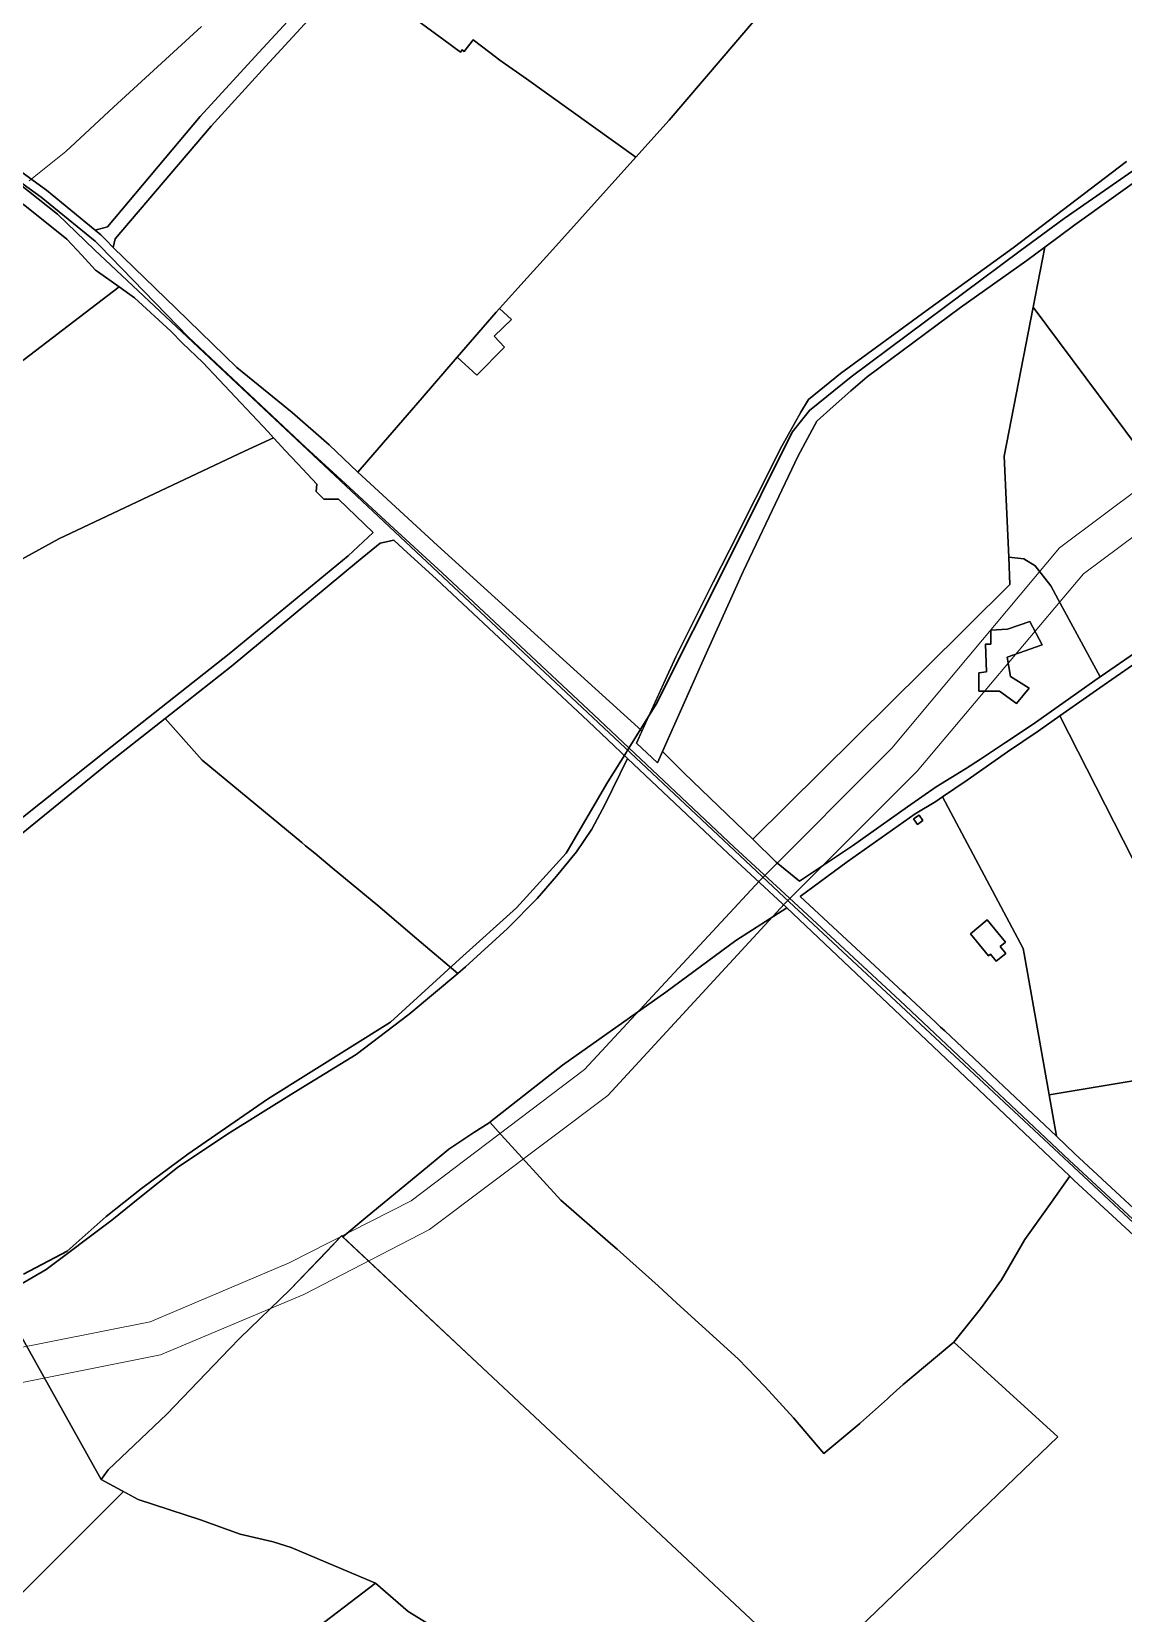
# Model space of a CAD drawing. Header units: metres. Extents: x 3 to 1027712, y 40 to 4430649.
# Drawn here: x 506086 to 506464, y 4410603 to 4411152 of the extents above; entities that cross this region are included whole.
import ezdxf

# ---------------------------------------------------------------- set-up
doc = ezdxf.new("R2010")
doc.units = ezdxf.units.M
doc.header["$MEASUREMENT"] = 0
doc.layers.add('A.ES.SDGC.CP.07003.cadastralparcel — CadastralParcel', color=1, linetype='Continuous')
doc.layers.add('Carreteras_5_km', color=2, linetype='Continuous', lineweight=30)
doc.layers.add('Rios_5_km', color=4, linetype='Continuous', lineweight=30)
doc.layers.add('Habitats_5_km', color=7, linetype='Continuous', lineweight=9, true_color=0xbefad2)

msp = doc.modelspace()

# ---------------------------------------------------------------- linework, layer by layer
at = {"layer": 'A.ES.SDGC.CP.07003.cadastralparcel — CadastralParcel', "color": 7, "linetype": 'Continuous', "flags": 128}
for points in [[(506069.14, 4411267.37), (506173.34, 4411189.97), (506173.34, 4411188.17), (506175.54, 4411184.7), (506181.21, 4411179.04), (506183.82, 4411176.06), (506185.28, 4411172.1), (506184.79, 4411168.45), (506181.53, 4411163.31), (506162.95, 4411143.18), (506144.06, 4411122.41), (506111.83, 4411084.13), (506107.62, 4411083.04), (506090.67, 4411096.86), (506082.18, 4411103.03)], [(506465.43, 4411106.84), (506426.13, 4411076.91), (506395.92, 4411054.99), (506366.19, 4411033.29), (506355.1, 4411024.33), (506352.5, 4411019.85), (506345.9, 4411008.08), (506327.68, 4410972.04), (506322.01, 4410960.96), (506309.03, 4410935.02), (506297.29, 4410909.23), (506297.29, 4410909.23), (506295.96, 4410910.55), (506226.33, 4410973.7), (506200.11, 4410997.79), (506198.68, 4410999.14), (506215.81, 4411018.89), (506221.01, 4411024.88), (506233.19, 4411038.93), (506240.04, 4411032.73), (506249.61, 4411042.47), (506246.05, 4411046.22), (506252.05, 4411052.03), (506247.94, 4411055.87), (506257.49, 4411066.48), (506266.35, 4411076.31), (506295.16, 4411108.3), (506306.82, 4411121.24), (506365.96, 4411190.56)], [(506365.96, 4411190.56), (506306.82, 4411121.24), (506295.16, 4411108.3), (506257.29, 4411135.5), (506257.29, 4411135.5), (506248.82, 4411141.43), (506248.03, 4411142.03), (506244.51, 4411144.68), (506238.79, 4411149.03), (506235.59, 4411145.01), (506234.9, 4411145.54), (506234.33, 4411144.83), (506228.52, 4411149.06), (506219.56, 4411155.59)], [(506185.64, 4411160.4), (506166.64, 4411139.8), (506147.82, 4411119.12), (506114.49, 4411080.03), (506113.85, 4411077.06), (506111.16, 4411079.82), (506109.58, 4411081.44), (506109.58, 4411081.44), (506107.62, 4411083.04), (506111.83, 4411084.13), (506144.06, 4411122.41), (506162.95, 4411143.18), (506181.53, 4411163.31)], [(506219.56, 4411155.59), (506228.52, 4411149.06), (506234.33, 4411144.83), (506234.33, 4411144.83), (506234.9, 4411145.54), (506235.59, 4411145.01), (506238.79, 4411149.03), (506244.51, 4411144.68), (506248.03, 4411142.03), (506248.82, 4411141.43), (506257.29, 4411135.5), (506295.16, 4411108.3), (506266.35, 4411076.31), (506257.49, 4411066.48), (506247.94, 4411055.87), (506246.78, 4411054.59), (506233.19, 4411038.93), (506221.01, 4411024.88), (506215.81, 4411018.89), (506198.68, 4410999.14), (506188.76, 4411008.51), (506175.94, 4411019.78), (506166.04, 4411027.83), (506156.73, 4411035.4), (506135.69, 4411055.85), (506113.85, 4411077.06), (506114.49, 4411080.03), (506147.82, 4411119.12), (506166.64, 4411139.8), (506185.64, 4411160.4)], [(506082.18, 4411103.03), (506090.67, 4411096.86), (506107.62, 4411083.04), (506109.58, 4411081.44), (506111.16, 4411079.82), (506113.85, 4411077.06), (506113.85, 4411077.06), (506135.69, 4411055.85), (506156.73, 4411035.4), (506166.04, 4411027.83), (506175.94, 4411019.78), (506188.76, 4411008.51), (506198.68, 4410999.14), (506200.11, 4410997.79), (506226.33, 4410973.7), (506295.96, 4410910.55), (506297.29, 4410909.23), (506295.42, 4410905.12), (506302.73, 4410898.22), (506304.47, 4410902.14), (506311.88, 4410894.84), (506335.76, 4410871.74), (506343.93, 4410863.85), (506352, 4410857.26), (506370.4, 4410869.52), (506389.43, 4410883.03), (506399.46, 4410889.95), (506409.63, 4410896.14), (506414.83, 4410899.57), (506423.49, 4410905.27), (506433.09, 4410911.67), (506454.51, 4410926.77), (506456.36, 4410928.06), (506473.42, 4410939.91)], [(506475.15, 4411104.69), (506447.54, 4411084.88), (506437.13, 4411077.11), (506430.95, 4411072.5), (506407.82, 4411056.23), (506375.49, 4411032.18), (506369.76, 4411027.33), (506363.63, 4411021.91), (506357.96, 4411016.72), (506351.59, 4411004.71), (506332.48, 4410964.63), (506318.09, 4410932.8), (506302.73, 4410898.22), (506302.73, 4410898.22), (506295.42, 4410905.12), (506309.03, 4410935.02), (506322.01, 4410960.96), (506327.68, 4410972.04), (506345.9, 4411008.08), (506352.5, 4411019.85), (506355.1, 4411024.33), (506366.19, 4411033.29), (506395.92, 4411054.99), (506426.13, 4411076.91), (506465.43, 4411106.84)], [(506632.46, 4410586.3), (506602.34, 4410614.46), (506574.55, 4410639.92), (506539.54, 4410673.54), (506529.17, 4410683.51), (506527.75, 4410684.87), (506483.39, 4410725.34), (506445.56, 4410760.44), (506398.98, 4410804.34), (506386.77, 4410815.84), (506348.37, 4410851.38), (506329.28, 4410869.04), (506280.66, 4410914.93), (506228.04, 4410964.14), (506209.86, 4410980.83), (506194.29, 4410995.13), (506180.58, 4411007.71), (506140, 4411045.93), (506109.05, 4411077.69), (506107.55, 4411079.23), (506088.84, 4411094.49), (506080.52, 4411100.53)], [(506080.52, 4411100.53), (506088.84, 4411094.49), (506107.55, 4411079.23), (506109.05, 4411077.69), (506140, 4411045.93), (506180.58, 4411007.71), (506194.29, 4410995.13), (506209.86, 4410980.83), (506228.04, 4410964.14), (506280.66, 4410914.93), (506329.28, 4410869.04), (506348.37, 4410851.38), (506386.77, 4410815.84), (506398.98, 4410804.34), (506445.56, 4410760.44), (506483.39, 4410725.34), (506527.75, 4410684.87), (506529.17, 4410683.51), (506539.54, 4410673.54), (506574.55, 4410639.92), (506602.34, 4410614.46), (506632.46, 4410586.3)], [(506065.82, 4410866.2), (506111.3, 4410902.36), (506154.06, 4410936.07), (506195.33, 4410970.04), (506204.04, 4410978.12), (506191.99, 4410989.68), (506186.93, 4410989.68), (506184.29, 4410992.32), (506184.51, 4410994.96), (506177.9, 4411002), (506173.44, 4411006.77), (506171.08, 4411009.28), (506169.44, 4411011.03), (506167.57, 4411013.03), (506144.96, 4411037.15), (506137.9, 4411043.79), (506133.82, 4411047.98), (506121.22, 4411059.6), (506115.85, 4411063.37), (506108.33, 4411068.66), (506107.65, 4411069.13), (506102.91, 4411074.31), (506097.74, 4411079.95), (506082.52, 4411092.06)], [(506470.98, 4410731.65), (506447.33, 4410753.42), (506445.79, 4410754.84), (506382.61, 4410814.78), (506347.6, 4410848), (506327.23, 4410866.85), (506292.34, 4410899.78), (506278.61, 4410912.74), (506226, 4410961.94), (506214.5, 4410972.5), (506211.22, 4410975.51), (506206.47, 4410974.51), (506199.01, 4410968.38), (506154.78, 4410931.64), (506131.85, 4410913.63), (506112.42, 4410898.37), (506067.39, 4410861.89)], [(506473.22, 4410936.12), (506456.23, 4410924.31), (506442.39, 4410914.55), (506434.79, 4410909.19), (506424.17, 4410902.12), (506410.17, 4410892.25), (506401.67, 4410886.51), (506399.26, 4410884.89), (506392.18, 4410880.62), (506368.6, 4410863.97), (506352.2, 4410851.93), (506387.92, 4410818.86), (506388.82, 4410818.03), (506399.28, 4410808.18), (506400.99, 4410806.57), (506402.39, 4410805.24), (506441.17, 4410768.7), (506447.61, 4410762.63), (506485.43, 4410727.54)], [(506067.39, 4410861.89), (506112.42, 4410898.37), (506131.85, 4410913.63), (506144.72, 4410899.14), (506179.25, 4410870.61), (506180.61, 4410869.48), (506183.76, 4410866.88), (506189.83, 4410861.86), (506205.64, 4410848.79), (506219.19, 4410837.25), (506233.37, 4410825.16), (506216.52, 4410811.04), (506198.17, 4410797.13), (506176.65, 4410783.85), (506153.23, 4410769.3), (506136.14, 4410757.92), (506123.09, 4410747.42), (506113.35, 4410739.58), (506090.57, 4410722.5), (506074.11, 4410713.02)], [(506353.29, 4410584.25), (506245.57, 4410684.99), (506193.47, 4410733.79), (506201.25, 4410740.29), (506223.55, 4410758.73), (506230.25, 4410764.27), (506238.99, 4410769.97), (506244.3, 4410773.43), (506244.56, 4410773.6), (506248.51, 4410769.24), (506269.14, 4410746.51), (506286.44, 4410731.57), (506288.71, 4410729.61), (506302.98, 4410716.8), (506309.43, 4410710.83), (506330.67, 4410691.55), (506340.13, 4410681.75), (506349.9, 4410671.03), (506360.5, 4410658.63), (506366.72, 4410663.84), (506372.93, 4410669.03), (506373.19, 4410669.26), (506382.49, 4410677.64), (506383.41, 4410678.47), (506388, 4410682.6), (506388.53, 4410683.08), (506389.35, 4410683.76), (506405.56, 4410697.24), (506441.64, 4410664.5), (506411.8, 4410635.79), (506363.74, 4410589.55)], [(506363.74, 4410589.55), (506411.8, 4410635.79), (506441.64, 4410664.5), (506405.56, 4410697.24), (506411.17, 4410704.25), (506414.85, 4410708.84), (506422.1, 4410718.86), (506430.2, 4410732.96), (506439.44, 4410745.88), (506445.79, 4410754.84), (506447.33, 4410753.42), (506470.98, 4410731.65)], [(506232.33, 4410593.88), (506216.2, 4410603.83), (506204.86, 4410613.66), (506175.6, 4410626.07), (506169.33, 4410628.04), (506157.91, 4410630.75), (506144.16, 4410635.61), (506122.46, 4410642.72), (506109.69, 4410649.7), (506110.57, 4410650.92), (506112.06, 4410652.99), (506132.44, 4410672.36), (506154.19, 4410694.95), (506157.79, 4410698.69), (506175.19, 4410715.57), (506192.74, 4410733.81), (506193.11, 4410734.13), (506245.57, 4410684.99), (506353.29, 4410584.25)], [(505901.3, 4410587.28), (505923.12, 4410615.78), (505925.76, 4410619.39), (505934.2, 4410630.9), (505939.59, 4410637.4), (505954.67, 4410655.61), (505975.34, 4410682.02), (505989.67, 4410700.91), (505992.44, 4410706.87), (505993.23, 4410708.79), (506026.01, 4410707.32), (506053.32, 4410709.47), (506058.29, 4410709.85), (506074.11, 4410713.02), (506109.69, 4410649.7), (506109.69, 4410649.7), (506116.68, 4410645.88), (506117.41, 4410645.48), (506088.12, 4410616.28), (505979.42, 4410507.88)], [(506012.41, 4410467), (506204.86, 4410613.66), (506216.2, 4410603.83), (506232.33, 4410593.88)]]:
    msp.add_lwpolyline(points, dxfattribs=at)
for points in [[(505979.42, 4411041.07), (505988.74, 4411048.83), (506061.37, 4411105.2), (506062.6, 4411104.37), (506064.55, 4411103.06), (506082.52, 4411092.06), (506097.74, 4411079.95), (506102.91, 4411074.31), (506107.65, 4411069.13), (506108.33, 4411068.66), (506115.85, 4411063.37), (506028.26, 4410996.46), (506027.11, 4410995.59), (506026.02, 4410994.75), (505978.76, 4411039.71), (505978.5, 4411039.96), (505979.42, 4411041.07)], [(506487.92, 4410982.78), (506433.09, 4411056.33), (506437.13, 4411077.11), (506447.54, 4411084.88), (506475.15, 4411104.69), (506479.43, 4411107.87), (506536.91, 4410983.05), (506535.54, 4410982.11), (506522.71, 4410973.12), (506503.92, 4410960.51), (506502.09, 4410959.26), (506489.6, 4410979.99), (506487.92, 4410982.78)], [(506335.76, 4410871.74), (506311.88, 4410894.84), (506304.47, 4410902.14), (506318.09, 4410932.8), (506332.48, 4410964.63), (506351.59, 4411004.71), (506357.96, 4411016.72), (506363.63, 4411021.91), (506369.76, 4411027.33), (506375.49, 4411032.18), (506407.82, 4411056.23), (506430.95, 4411072.5), (506437.13, 4411077.11), (506433.09, 4411056.33), (506423.05, 4411004.64), (506424.6, 4410969.58), (506425.01, 4410960.12), (506395.21, 4410930.61), (506335.76, 4410871.74)], [(506169.44, 4411011.03), (506159.43, 4411006.32), (506094.99, 4410975.96), (506068.29, 4410961.41), (506049.59, 4410977.78), (506028.26, 4410996.46), (506115.85, 4411063.37), (506121.22, 4411059.6), (506133.82, 4411047.98), (506137.9, 4411043.79), (506144.96, 4411037.15), (506167.57, 4411013.03), (506169.44, 4411011.03)], [(506247.94, 4411055.87), (506252.05, 4411052.03), (506246.05, 4411046.22), (506249.61, 4411042.47), (506240.04, 4411032.73), (506233.19, 4411038.93), (506246.78, 4411054.59), (506247.94, 4411055.87)], [(506424.6, 4410969.58), (506423.05, 4411004.64), (506433.09, 4411056.33), (506487.92, 4410982.78), (506489.6, 4410979.99), (506483.44, 4410975.46), (506486.35, 4410969.38), (506477.37, 4410963.83), (506480.23, 4410958.96), (506486.01, 4410962.46), (506492.59, 4410952.64), (506490.37, 4410951.09), (506485.94, 4410948.17), (506473.42, 4410939.91), (506456.36, 4410928.06), (506441.77, 4410954.95), (506439.18, 4410959.71), (506433.77, 4410966.62), (506429.87, 4410969.02), (506424.6, 4410969.58)], [(506204.04, 4410978.12), (506195.33, 4410970.04), (506154.06, 4410936.07), (506111.3, 4410902.36), (506065.82, 4410866.2), (506052.6, 4410855.94), (506047.38, 4410851.7), (506004.76, 4410902.12), (505992.69, 4410916.41), (505990.48, 4410919.02), (506068.29, 4410961.41), (506094.99, 4410975.96), (506159.43, 4411006.32), (506169.44, 4411011.03), (506171.08, 4411009.28), (506173.44, 4411006.77), (506177.9, 4411002), (506184.51, 4410994.96), (506184.29, 4410992.32), (506186.93, 4410989.68), (506191.99, 4410989.68), (506204.04, 4410978.12)], [(506144.72, 4410899.14), (506131.85, 4410913.63), (506154.78, 4410931.64), (506199.01, 4410968.38), (506206.47, 4410974.51), (506211.22, 4410975.51), (506214.5, 4410972.5), (506226, 4410961.94), (506278.61, 4410912.74), (506292.34, 4410899.78), (506284.6, 4410883.94), (506279.91, 4410875.24), (506274.56, 4410867.44), (506267.64, 4410858.97), (506260.95, 4410851.17), (506250.7, 4410840.77), (506236.14, 4410827.49), (506233.37, 4410825.16), (506219.19, 4410837.25), (506205.64, 4410848.79), (506189.83, 4410861.86), (506183.76, 4410866.88), (506180.61, 4410869.48), (506179.25, 4410870.61), (506144.72, 4410899.14)], [(506370.4, 4410869.52), (506352, 4410857.26), (506343.93, 4410863.85), (506335.76, 4410871.74), (506395.21, 4410930.61), (506425.01, 4410960.12), (506424.6, 4410969.58), (506429.87, 4410969.02), (506433.77, 4410966.62), (506439.18, 4410959.71), (506441.77, 4410954.95), (506456.36, 4410928.06), (506454.51, 4410926.77), (506433.09, 4410911.67), (506423.49, 4410905.27), (506414.83, 4410899.57), (506409.63, 4410896.14), (506399.46, 4410889.95), (506389.43, 4410883.03), (506370.4, 4410869.52)], [(506470.59, 4410859.19), (506442.39, 4410914.55), (506456.23, 4410924.31), (506473.22, 4410936.12), (506475.1, 4410937.42), (506483.02, 4410942.64), (506492.04, 4410948.62), (506501.29, 4410955.03), (506557.68, 4410836.99), (506529.31, 4410821.17), (506503.29, 4410806.65), (506498.66, 4410804.07), (506470.59, 4410859.19)], [(506416.52, 4410939.39), (506418.35, 4410939.39), (506418.35, 4410944.26), (506424.24, 4410944.67), (506431.97, 4410947.31), (506436.24, 4410939.19), (506424.04, 4410934.92), (506425.26, 4410928.22), (506431.76, 4410924.16), (506427.29, 4410918.88), (506421.4, 4410923.14), (506414.28, 4410923.14), (506414.28, 4410929.44), (506416.93, 4410929.84), (506416.52, 4410939.39)], [(506416.52, 4410939.39), (506416.93, 4410929.84), (506414.28, 4410929.44), (506414.28, 4410923.14), (506421.4, 4410923.14), (506427.29, 4410918.88), (506431.76, 4410924.16), (506425.26, 4410928.22), (506424.04, 4410934.92), (506436.24, 4410939.19), (506431.97, 4410947.31), (506424.24, 4410944.67), (506418.35, 4410944.26), (506418.35, 4410939.39), (506416.52, 4410939.39)], [(506429.61, 4410833.85), (506401.67, 4410886.51), (506410.17, 4410892.25), (506424.17, 4410902.12), (506434.79, 4410909.19), (506442.39, 4410914.55), (506470.59, 4410859.19), (506498.66, 4410804.07), (506472.45, 4410789.45), (506470.52, 4410788.37), (506438.62, 4410783.04), (506429.93, 4410832.01), (506429.61, 4410833.85)], [(506269.8, 4410793.42), (506244.56, 4410773.6), (506244.3, 4410773.43), (506238.99, 4410769.97), (506230.25, 4410764.27), (506223.55, 4410758.73), (506201.25, 4410740.29), (506193.47, 4410733.79), (506193.11, 4410734.13), (506192.74, 4410733.81), (506189.7, 4410730.65), (506188.14, 4410729.03), (506175.19, 4410715.57), (506157.79, 4410698.69), (506154.19, 4410694.95), (506132.44, 4410672.36), (506112.06, 4410652.99), (506110.57, 4410650.92), (506109.69, 4410649.7), (506074.11, 4410713.02), (506090.57, 4410722.5), (506113.35, 4410739.58), (506123.09, 4410747.42), (506136.14, 4410757.92), (506153.23, 4410769.3), (506176.65, 4410783.85), (506198.17, 4410797.13), (506216.52, 4410811.04), (506233.37, 4410825.16), (506236.14, 4410827.49), (506250.7, 4410840.77), (506260.95, 4410851.17), (506267.64, 4410858.97), (506274.56, 4410867.44), (506279.91, 4410875.24), (506284.6, 4410883.94), (506292.34, 4410899.78), (506327.23, 4410866.85), (506347.6, 4410848), (506329.95, 4410836.64), (506305.59, 4410818.75), (506269.8, 4410793.42)], [(506387.92, 4410818.86), (506352.2, 4410851.93), (506368.6, 4410863.97), (506392.18, 4410880.62), (506399.26, 4410884.89), (506401.67, 4410886.51), (506429.61, 4410833.85), (506429.93, 4410832.01), (506438.62, 4410783.04), (506441.17, 4410768.7), (506402.39, 4410805.24), (506400.99, 4410806.57), (506399.28, 4410808.18), (506388.82, 4410818.03), (506387.92, 4410818.86)], [(506391.6, 4410878.8), (506393.51, 4410880.14), (506394.86, 4410878.22), (506392.95, 4410876.88), (506391.6, 4410878.8)], [(506391.6, 4410878.8), (506392.95, 4410876.88), (506394.86, 4410878.22), (506393.51, 4410880.14), (506391.6, 4410878.8)], [(506445.79, 4410754.84), (506439.44, 4410745.88), (506430.2, 4410732.96), (506422.1, 4410718.86), (506414.85, 4410708.84), (506411.17, 4410704.25), (506405.56, 4410697.24), (506389.35, 4410683.76), (506388.53, 4410683.08), (506388, 4410682.6), (506383.41, 4410678.47), (506382.49, 4410677.64), (506373.19, 4410669.26), (506372.93, 4410669.03), (506366.72, 4410663.84), (506360.5, 4410658.63), (506349.9, 4410671.03), (506340.13, 4410681.75), (506330.67, 4410691.55), (506309.43, 4410710.83), (506302.98, 4410716.8), (506288.71, 4410729.61), (506286.44, 4410731.57), (506269.14, 4410746.51), (506248.51, 4410769.24), (506244.56, 4410773.6), (506269.8, 4410793.42), (506305.59, 4410818.75), (506329.95, 4410836.64), (506347.6, 4410848), (506382.61, 4410814.78), (506445.79, 4410754.84)], [(506421.69, 4410834.58), (506423.64, 4410832.17), (506420.29, 4410829.45), (506418.33, 4410831.86), (506417.6, 4410831.26), (506411.32, 4410838.98), (506417.18, 4410843.74), (506423.46, 4410836.02), (506421.69, 4410834.58)], [(506421.69, 4410834.58), (506423.46, 4410836.02), (506417.18, 4410843.74), (506411.32, 4410838.98), (506417.6, 4410831.26), (506418.33, 4410831.86), (506420.29, 4410829.45), (506423.64, 4410832.17), (506421.69, 4410834.58)], [(506441.17, 4410768.7), (506438.62, 4410783.04), (506470.52, 4410788.37), (506472.45, 4410789.45), (506480.18, 4410766.27), (506483.4, 4410758.46), (506490.76, 4410747.89), (506531.72, 4410690.07), (506529.34, 4410687.48), (506485.43, 4410727.54), (506447.61, 4410762.63), (506441.17, 4410768.7)], [(506117.41, 4410645.48), (506122.46, 4410642.72), (506144.16, 4410635.61), (506157.91, 4410630.75), (506169.33, 4410628.04), (506175.6, 4410626.07), (506204.86, 4410613.66), (506012.41, 4410467), (506010.73, 4410468.33), (505998.35, 4410478.07), (505989.39, 4410485.95), (505980.01, 4410495.33), (505972.94, 4410501.42), (505979.42, 4410507.88), (506088.12, 4410616.28), (506117.41, 4410645.48)]]:
    msp.add_lwpolyline(points, close=True, dxfattribs=at)
at = {"layer": 'Carreteras_5_km'}
for p, q in [((506107.35, 4411076.25, 13.01), (506209.69, 4410980.12, 10.66)), ((506346.7, 4410851.66, 10.61), (506412.66, 4410790.29, 11.74)), ((506412.66, 4410790.29, 11.74), (506526.06, 4410684.4, 12))]:
    msp.add_line(p, q, dxfattribs=at)
for points in [[(505998.73, 4411149.85, 11.8), (506074.21, 4411104.49, 12.91), (506094.51, 4411088.6, 13.22), (506107.35, 4411076.25, 13.01)], [(506209.69, 4410980.12, 10.66), (506297, 4410898.26, 10.04), (506346.7, 4410851.66, 10.61)]]:
    msp.add_polyline3d(points, dxfattribs=at)
at = {"layer": 'Habitats_5_km'}
for points in [[(506025.83, 4410684.35), (506126.64, 4410704.35), (506174.86, 4410724.85), (506217.23, 4410746.35), (506277.39, 4410791.85), (506338.11, 4410857.35), (506383.99, 4410903.35), (506442.27, 4410972.85), (506513.89, 4411026.35), (506587.61, 4411078.85), (506628.21, 4411116.85), (506707.24, 4411198.85), (506740.93, 4411229.35), (506775.12, 4411247.85), (506845.93, 4411268.35), (506865.27, 4411266.35), (506893.43, 4411251.35), (506952.96, 4411240.35), (506972.68, 4411240.35)], [(506974.18, 4411228.35), (506951.9, 4411228.35), (506889.43, 4411239.85), (506861.59, 4411254.35), (506846.93, 4411256.35), (506779.74, 4411236.85), (506747.93, 4411219.35), (506715.62, 4411189.85), (506636.65, 4411107.85), (506595.24, 4411069.85), (506520.96, 4411016.35), (506450.58, 4410963.85), (506392.86, 4410895.35), (506346.74, 4410849.35), (506285.45, 4410782.85), (506223.61, 4410736.35), (506179.98, 4410713.85), (506130.2, 4410692.85), (506027.01, 4410672.35)], [(506144.46, 4411153.68), (506129.19, 4411139.67), (506113.92, 4411125.65), (506097.38, 4411110.37), (506084.66, 4411100.18)]]:
    msp.add_lwpolyline(points, dxfattribs=at)
at = {"layer": 'Rios_5_km'}
msp.add_polyline3d([(506082.73, 4410720.84, 12.5), (506097.83, 4410728.84, 12.1), (506111.43, 4410740.84, 11.9), (506123.63, 4410750.64, 11.6), (506139.73, 4410762.54, 11.3), (506167.33, 4410781.64, 11.1), (506210.03, 4410808.24, 10.4), (506234.03, 4410830.14, 10.2), (506253.83, 4410847.94, 10.1), (506271.03, 4410866.94, 10), (506285.53, 4410891.63, 9.9), (506291.93, 4410901.93, 9.8), (506292.23, 4410902.43, 9.8), (506302.23, 4410918.63, 9.5), (506327.83, 4410969.43, 9.1), (506349.43, 4411012.93, 8.9), (506355.43, 4411020.53, 8.9), (506369.93, 4411032.13, 8.8), (506428.63, 4411075.83, 8.2), (506443.83, 4411087.03, 8.1), (506512.33, 4411134.63, 8.6), (506558.43, 4411167.73, 8.6)], dxfattribs=at)

doc.saveas('drawing.dxf')
